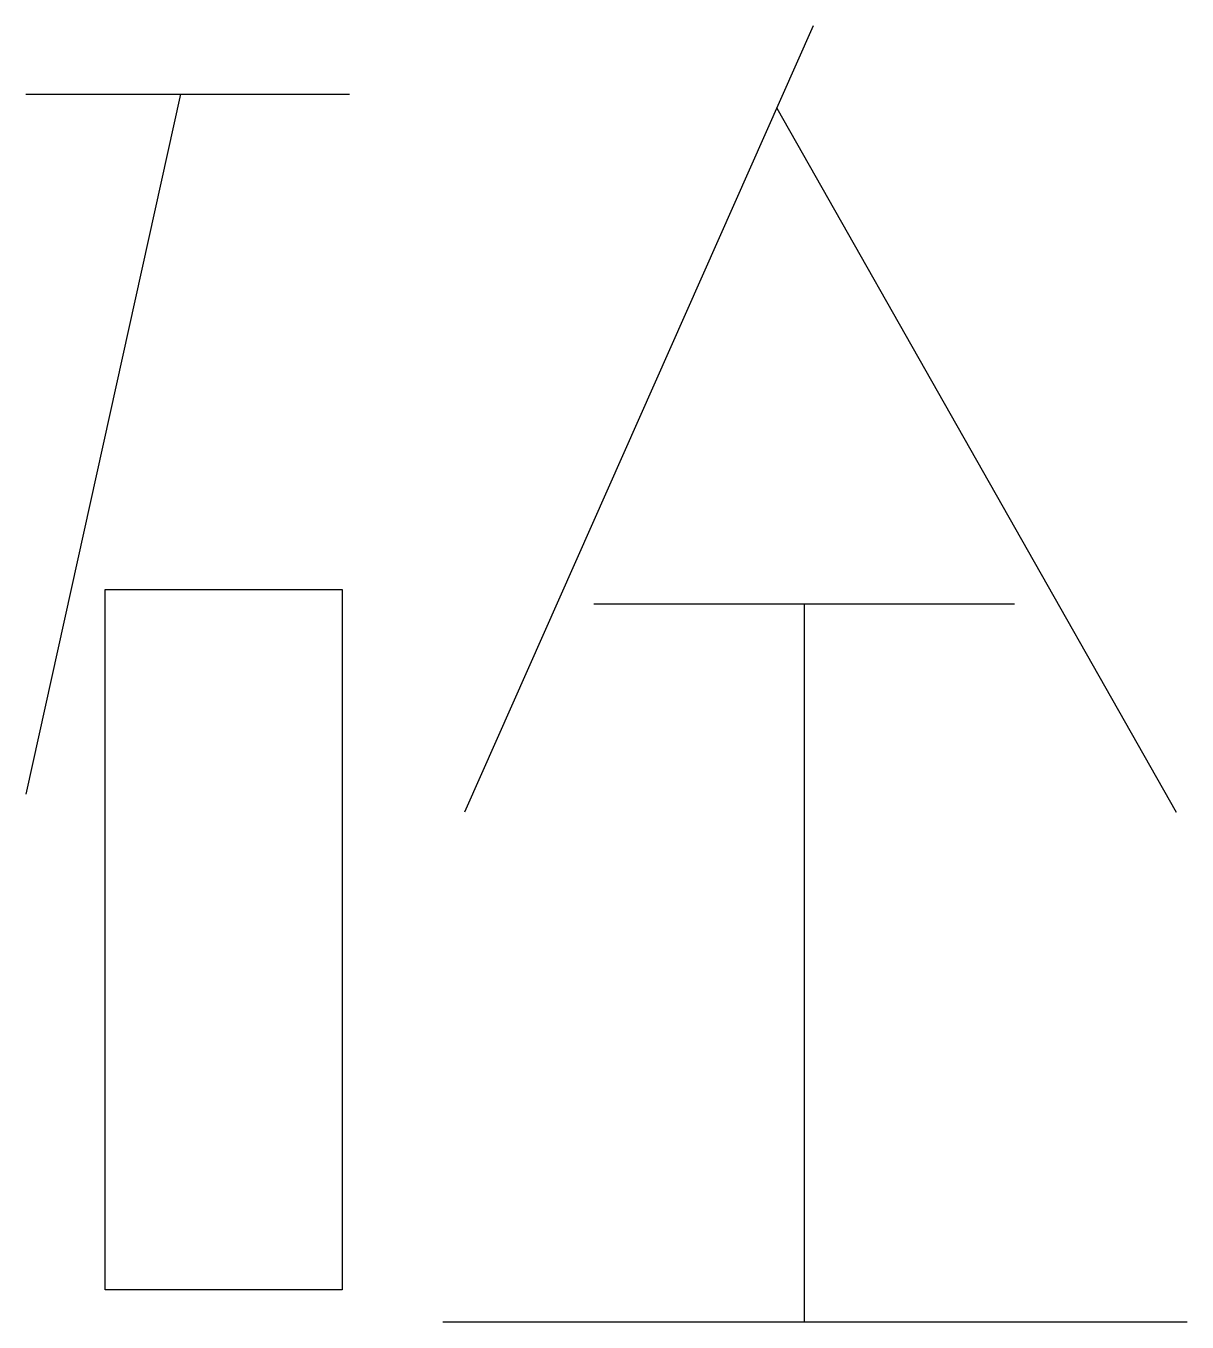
# Model space of a CAD drawing. Extents: x 31.03 to 33.59, y 60.54 to 63.41.
import ezdxf

# ---------------------------------------------------------------- set-up
doc = ezdxf.new("R2010")
doc.units = 0
doc.layers.get('0').update_dxf_attribs({"linetype": 'CONTINUOUS'})

msp = doc.modelspace()

# ---------------------------------------------------------------- linework, layer by layer
at = {"color": 0, "linetype": 'CONTINUOUS'}
for p, q in [((32.7634, 63.4058), (31.9941, 61.67)), ((31.3675, 63.2552), (31.0265, 61.7096)), ((31.0265, 63.2552), (31.7403, 63.2552)), ((32.6828, 63.224), (33.5644, 61.67)), ((31.201, 60.6159), (31.201, 62.1614)), ((31.201, 62.1614), (31.7244, 62.1614)), ((31.7244, 62.1614), (31.7244, 60.6159)), ((32.2796, 62.1297), (33.2075, 62.1297)), ((32.7436, 62.1297), (32.7436, 60.5446)), ((31.7244, 60.6159), (31.201, 60.6159)), ((33.5882, 60.5446), (31.9465, 60.5446))]:
    msp.add_line(p, q, dxfattribs=at)

doc.saveas('drawing.dxf')
